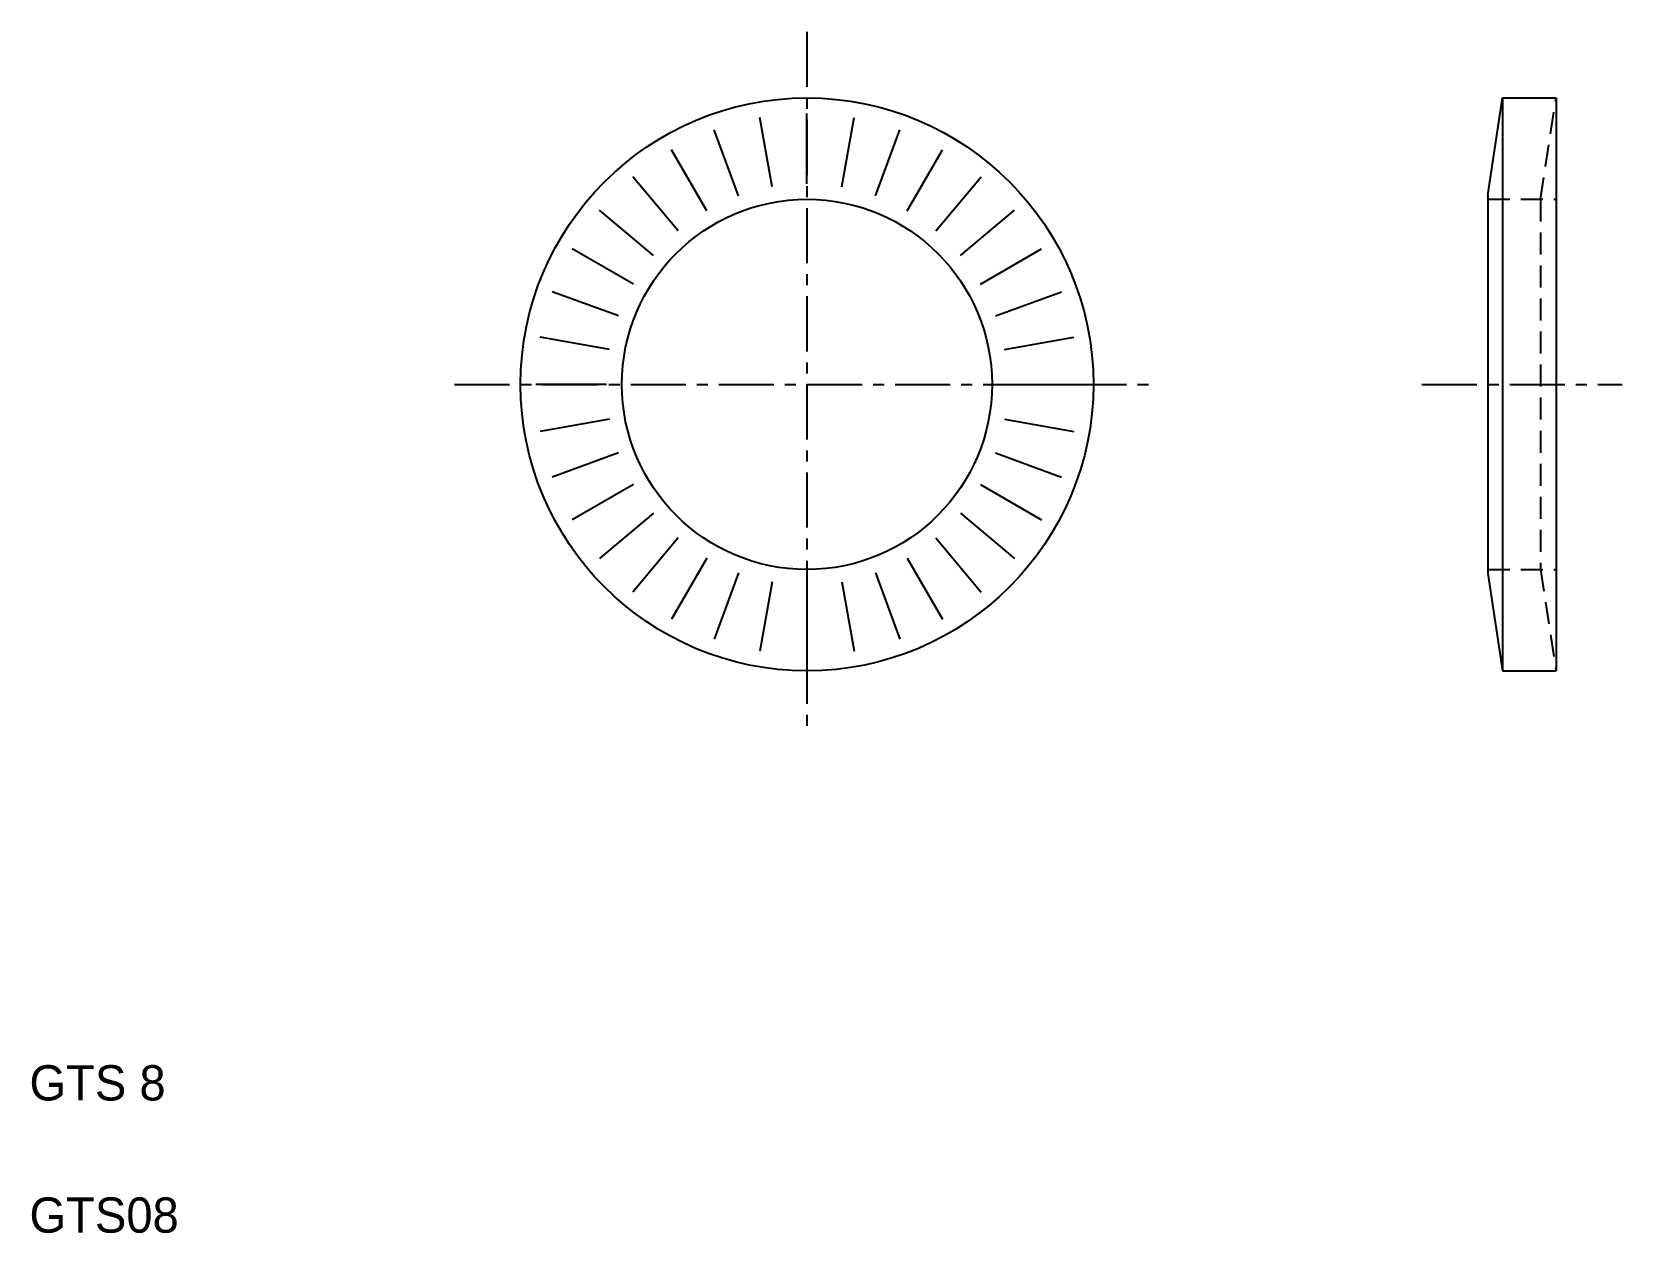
# Model space of a CAD drawing. Extents: x 2.1 to 38.1, y 2 to 29.2.
import ezdxf

# ---------------------------------------------------------------- set-up
doc = ezdxf.new("R2010")
doc.units = 0
doc.linetypes.add('CENTER', pattern=[2, 1.25, -0.25, 0.25, -0.25])
doc.linetypes.add('DASHED', pattern=[0.75, 0.5, -0.25])
doc.layers.get('0').update_dxf_attribs({"linetype": 'CONTINUOUS'})
doc.layers.add('CENTER', color=1, linetype='CENTER')

msp = doc.modelspace()

# ---------------------------------------------------------------- linework, layer by layer
at = {"color": 7, "linetype": 'CONTINUOUS'}
for p, q in [((35.097, 25.539), (35.434, 27.748)), ((35.434, 27.748), (36.647, 27.748)), ((35.434, 27.748), (35.434, 14.748)), ((36.647, 27.748), (36.647, 14.748)), ((18.856, 25.729), (18.578, 27.305)), ((19.646, 25.798), (19.646, 27.398)), ((20.436, 25.729), (20.714, 27.305)), ((18.09, 25.524), (17.543, 27.027)), ((21.202, 25.524), (21.75, 27.027)), ((17.371, 25.189), (16.571, 26.574)), ((21.921, 25.189), (22.721, 26.574)), ((16.721, 24.734), (15.693, 25.959)), ((22.571, 24.734), (23.599, 25.959)), ((35.097, 25.539), (35.097, 16.957)), ((16.161, 24.173), (14.935, 25.201)), ((23.132, 24.173), (24.357, 25.201)), ((15.706, 23.523), (14.32, 24.323)), ((23.587, 23.523), (24.972, 24.323)), ((15.371, 22.804), (13.867, 23.352)), ((23.922, 22.804), (25.425, 23.352)), ((15.165, 22.038), (13.59, 22.316)), ((24.127, 22.038), (25.703, 22.316)), ((15.096, 21.248), (13.496, 21.248)), ((24.196, 21.248), (25.796, 21.248)), ((15.165, 20.458), (13.59, 20.18)), ((24.127, 20.458), (25.703, 20.18)), ((15.371, 19.692), (13.867, 19.145)), ((23.922, 19.692), (25.425, 19.145)), ((15.706, 18.973), (14.32, 18.173)), ((23.587, 18.973), (24.972, 18.173)), ((16.161, 18.324), (14.935, 17.295)), ((23.132, 18.324), (24.357, 17.295)), ((16.721, 17.763), (15.693, 16.537)), ((22.571, 17.763), (23.599, 16.537)), ((17.371, 17.308), (16.571, 15.922)), ((18.09, 16.973), (17.543, 15.469)), ((21.202, 16.973), (21.75, 15.469)), ((21.921, 17.308), (22.721, 15.922)), ((18.856, 16.767), (18.578, 15.192)), ((19.646, 16.698), (19.646, 15.098)), ((20.436, 16.767), (20.714, 15.192)), ((35.097, 16.957), (35.434, 14.748)), ((35.434, 14.748), (36.647, 14.748))]:
    msp.add_line(p, q, dxfattribs=at)
at = {"color": 3, "linetype": 'DASHED'}
for p, q in [((36.297, 25.448), (36.647, 27.748)), ((35.097, 25.448), (36.647, 25.448)), ((36.297, 25.448), (36.297, 17.048)), ((35.097, 17.048), (36.647, 17.048)), ((36.297, 17.048), (36.647, 14.748))]:
    msp.add_line(p, q, dxfattribs=at)
at = {"color": 7, "linetype": 'CONTINUOUS'}
for radius in [6.5, 4.2]:
    msp.add_circle((19.646, 21.248), radius, dxfattribs=at)
at = {"layer": 'CENTER', "color": 1, "linetype": 'CENTER'}
for p, q in [((19.646, 29.248), (19.646, 13.248)), ((11.646, 21.248), (27.646, 21.248)), ((33.597, 21.248), (38.147, 21.248))]:
    msp.add_line(p, q, dxfattribs=at)

# ---------------------------------------------------------------- texts
at = {"color": 7, "linetype": 'CONTINUOUS'}
for s, p in [('GTS 8', (2, 5)), ('GTS08', (2, 2))]:
    msp.add_text(s, height=0.8, dxfattribs=at).set_placement(p)

doc.saveas('drawing.dxf')
